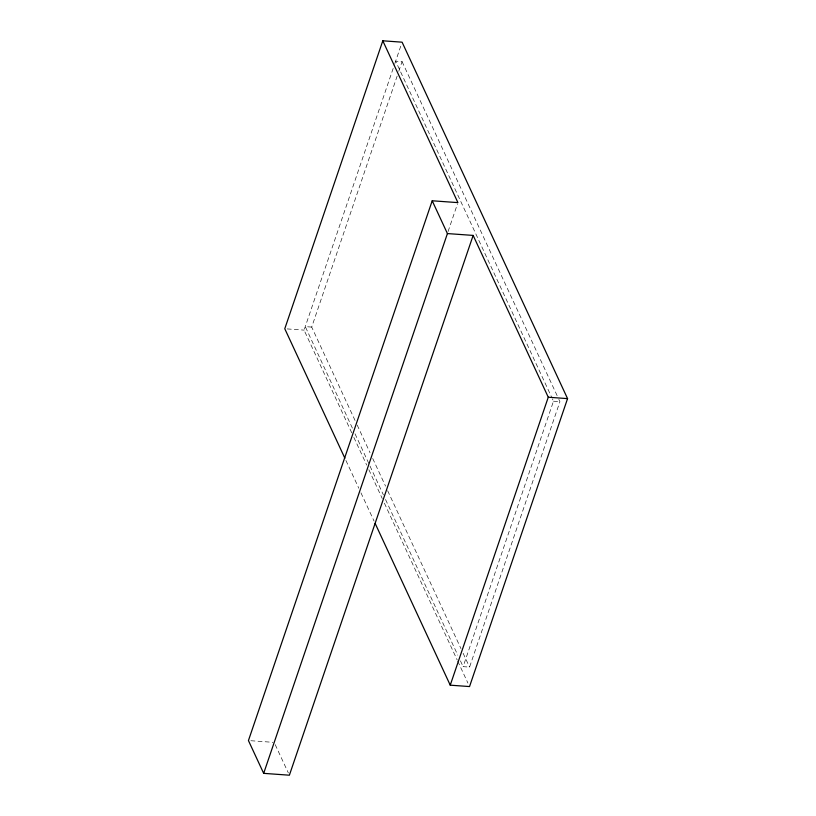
<?xml version="1.0" encoding="UTF-8"?>
<svg xmlns="http://www.w3.org/2000/svg" width="816" height="816" viewBox="0 0 816 816"><rect width="100%" height="100%" fill="white"/><g stroke="black" fill="none" stroke-linecap="round" stroke-linejoin="round"><path stroke-width="0.61" stroke-dasharray="4.08 3.06" d="M351.727 432.786L304.072 330.123L394.414 64.78M394.822 63.577L400.86 45.798M355.042 420.444L311.702 327.083L397.147 76.102M398.789 71.278L402.074 61.628L395.638 61.169L551.891 397.739M448.076 231.53L457.511 203.827M558.848 399.35L559.919 401.656L469.557 667.111L463.121 666.652L553.493 401.197L552.422 398.891M311.702 327.083L305.276 326.624L352.9 429.206M287.191 328.919L304.072 330.123M553.493 401.197L559.919 401.656M250.889 740.734L272.942 742.315M402.074 61.628L558.317 398.198M357.184 425.054L370.025 452.717M372.708 458.48L385.55 486.152M387.682 490.763L460.989 648.669M463.131 653.279L469.557 667.111M355.031 433.816L369.485 464.936M370.015 466.089L383.398 494.904M385.54 499.514L457.776 655.126M460.448 660.889L463.121 666.652M353.869 437.407L366.721 465.089M368.863 469.7L382.245 498.535M384.387 503.156L457.215 660.032M457.756 661.184L467.925 683.094M345.943 460.51L358.826 488.254M360.947 492.823L374.075 521.098M275.216 744.671L288.334 772.936"/><path stroke-width="1.22" d="M375.125 523.362L450.238 685.175L469.537 686.562L567.559 398.616L402.094 42.177L382.806 40.8L284.774 328.746L344.872 458.204M432.205 200.777L248.441 740.561L263.67 773.354L289.384 775.2L473.147 235.416L447.423 233.57L432.205 200.777L457.919 202.623L382.806 40.8M263.67 773.354L447.423 233.57M450.238 685.175L548.27 397.229L473.147 235.416M548.27 397.229L567.559 398.616"/></g></svg>
